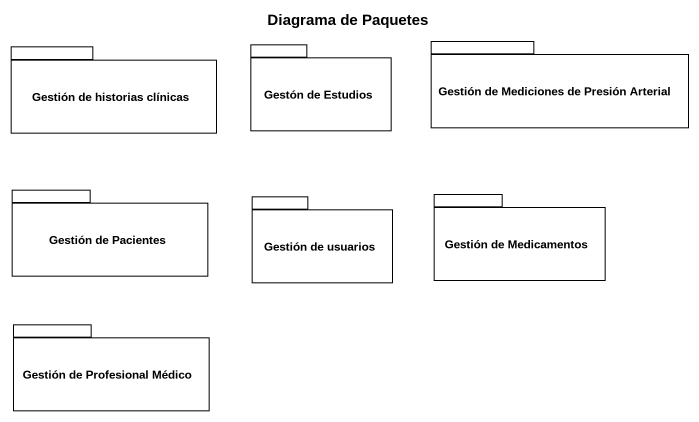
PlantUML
@startuml
title Diagrama de Paquetes
package "Gestión de historias clínicas" as Gestión_de_historias {
}
package "Gestón de Estudios" as Gestón_de_Estudios {
}
package "Gestión de Mediciones de Presión Arterial" as Gestión_de_Mediciones_de {
}
package "Gestión de Pacientes" as Gestión_de_Pacientes {
}
package "Gestión de usuarios" as Gestión_de_usuarios {
}
package "Gestión de Medicamentos" as Gestión_de_Medicamentos {
}
package "Gestión de Profesional Médico" as Gestión_de_Profesional {
}
@enduml
